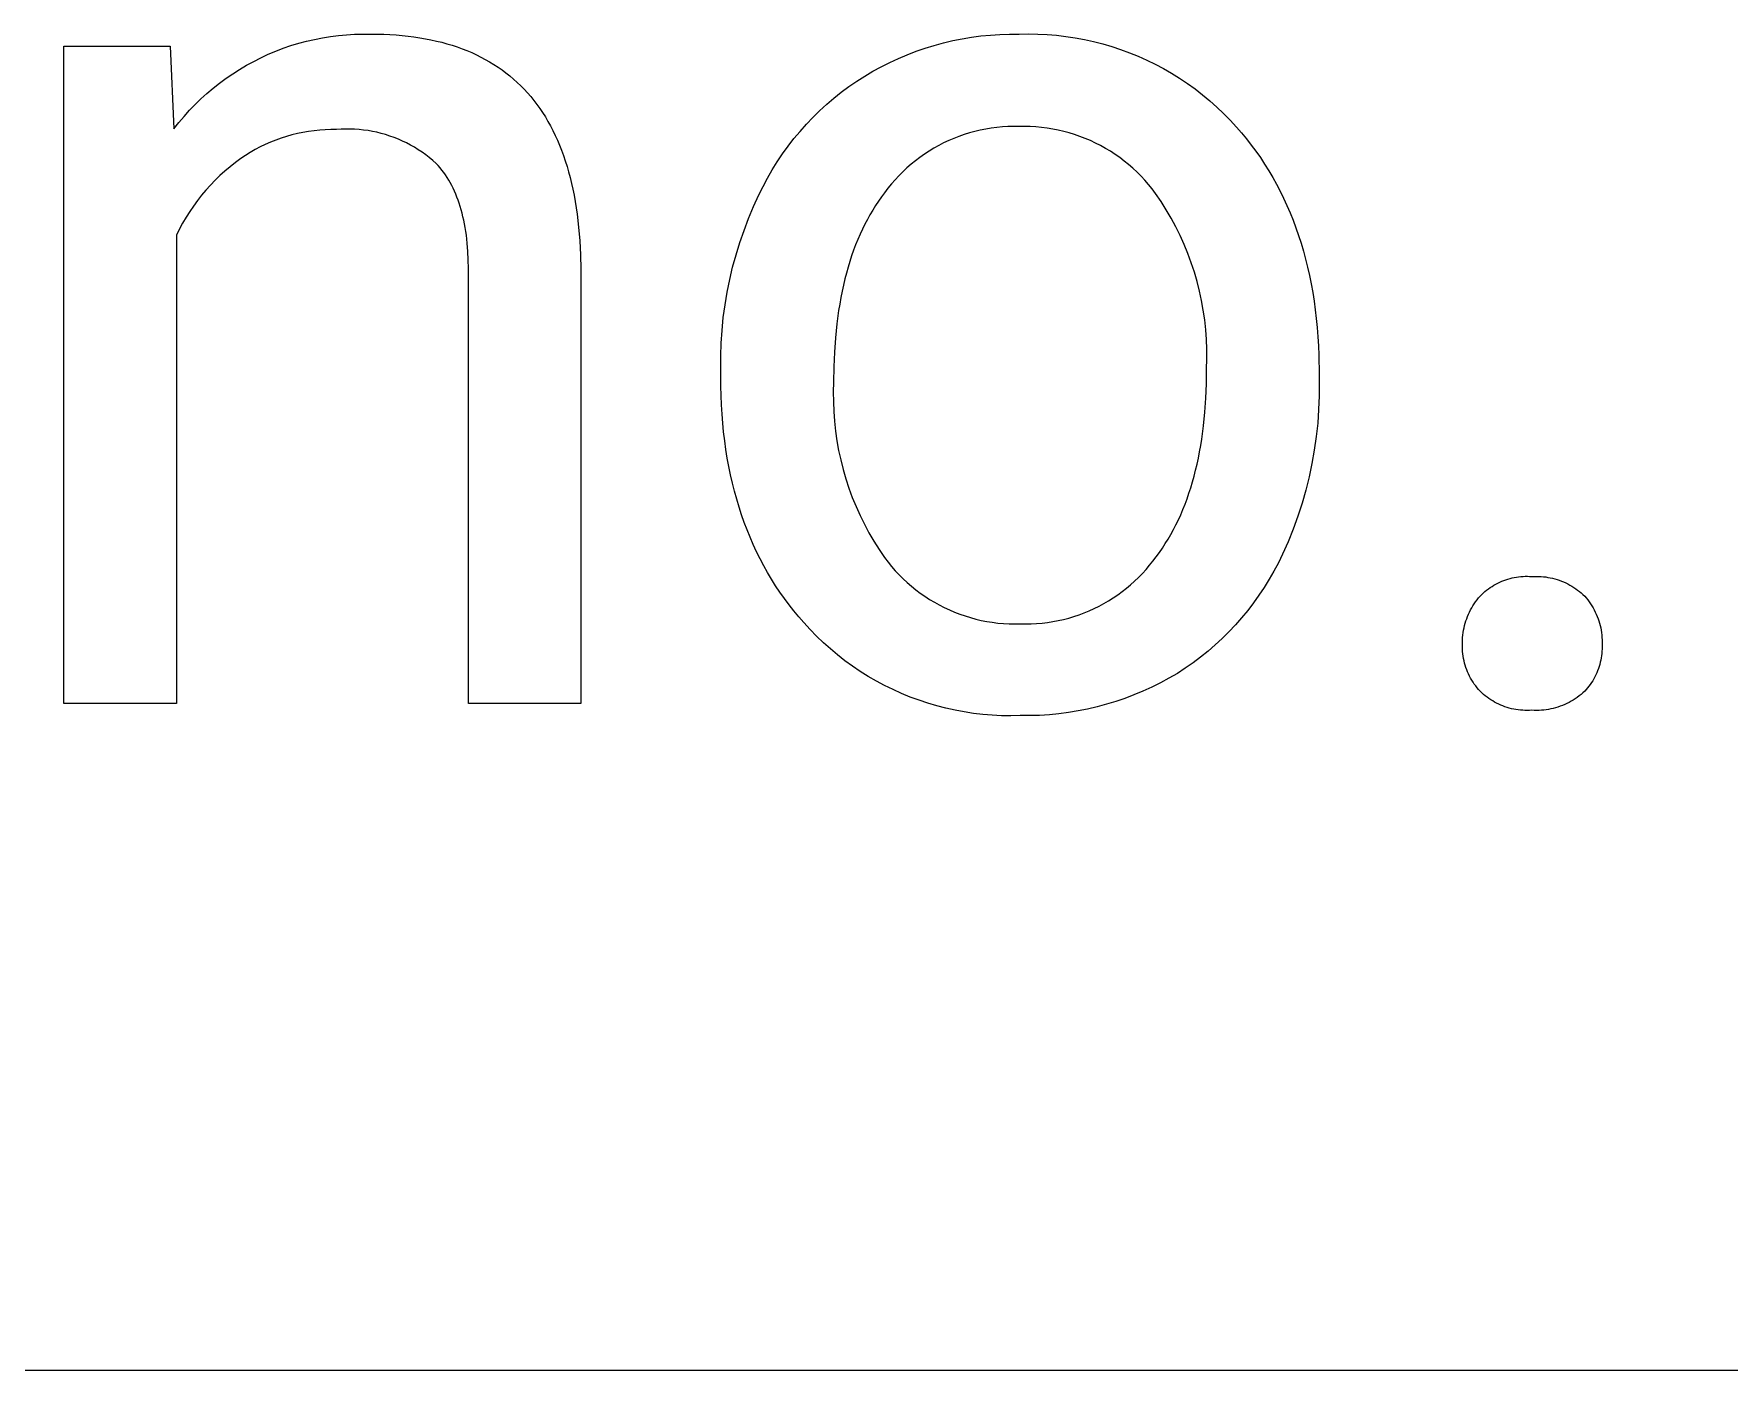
# Model space of a CAD drawing. Header units: millimetres. Extents: x 1422 to 6060, y -58 to 3182.
# Drawn here: x 4808.2 to 4892.3, y 201.3 to 267.6 of the extents above; entities that cross this region are included whole.
import ezdxf

# ---------------------------------------------------------------- set-up
doc = ezdxf.new("R2010")
doc.units = ezdxf.units.MM
doc.header["$MEASUREMENT"] = 0
doc.layers.add('Domyślny', color=7, linetype='Continuous', true_color=0x000000)

msp = doc.modelspace()

# ---------------------------------------------------------------- linework, layer by layer
at = {"layer": 'Domyślny', "color": 18, "lineweight": 15, "true_color": 0x000000}
for p, q in [((4823.676, 267.61), (4824.078, 267.634)), ((4824.078, 267.634), (4824.48, 267.644)), ((4824.48, 267.644), (4824.882, 267.641)), ((4824.882, 267.641), (4825.204, 267.638)), ((4825.204, 267.638), (4825.52, 267.63)), ((4825.52, 267.63), (4825.83, 267.615)), ((4855.644, 267.594), (4856.116, 267.625)), ((4856.116, 267.625), (4856.589, 267.64)), ((4856.589, 267.64), (4857.062, 267.64)), ((4857.062, 267.64), (4857.529, 267.649)), ((4857.529, 267.649), (4857.995, 267.642)), ((4857.995, 267.642), (4858.461, 267.62)), ((4809.64, 234.408), (4809.64, 267.039)), ((4809.64, 267.039), (4814.922, 267.039)), ((4814.922, 267.039), (4815.107, 262.931)), ((4819.791, 266.635), (4820.162, 266.791)), ((4820.162, 266.791), (4820.538, 266.935)), ((4820.538, 266.935), (4820.919, 267.065)), ((4820.919, 267.065), (4821.304, 267.183)), ((4821.304, 267.183), (4821.692, 267.288)), ((4821.692, 267.288), (4822.084, 267.379)), ((4822.084, 267.379), (4822.479, 267.457)), ((4822.479, 267.457), (4822.876, 267.521)), ((4822.876, 267.521), (4823.275, 267.573)), ((4823.275, 267.573), (4823.676, 267.61)), ((4825.83, 267.615), (4826.136, 267.596)), ((4826.136, 267.596), (4826.437, 267.57)), ((4826.437, 267.57), (4826.733, 267.539)), ((4826.733, 267.539), (4827.024, 267.501)), ((4827.024, 267.501), (4827.31, 267.459)), ((4827.31, 267.459), (4827.59, 267.41)), ((4827.59, 267.41), (4827.866, 267.356)), ((4827.866, 267.356), (4828.137, 267.296)), ((4828.137, 267.296), (4828.402, 267.231)), ((4828.402, 267.231), (4828.663, 267.159)), ((4828.663, 267.159), (4828.919, 267.082)), ((4828.919, 267.082), (4829.169, 267)), ((4829.169, 267), (4829.415, 266.911)), ((4829.415, 266.911), (4829.655, 266.817)), ((4829.655, 266.817), (4829.891, 266.718)), ((4851.514, 266.617), (4851.956, 266.786)), ((4851.956, 266.786), (4852.404, 266.941)), ((4852.404, 266.941), (4852.856, 267.08)), ((4852.856, 267.08), (4853.312, 267.205)), ((4853.312, 267.205), (4853.773, 267.314)), ((4853.773, 267.314), (4854.237, 267.407)), ((4854.237, 267.407), (4854.704, 267.485)), ((4854.704, 267.485), (4855.173, 267.548)), ((4855.173, 267.548), (4855.644, 267.594)), ((4858.461, 267.62), (4858.926, 267.582)), ((4858.926, 267.582), (4859.39, 267.528)), ((4859.39, 267.528), (4859.851, 267.458)), ((4859.851, 267.458), (4860.31, 267.373)), ((4860.31, 267.373), (4860.765, 267.272)), ((4860.765, 267.272), (4861.217, 267.156)), ((4861.217, 267.156), (4861.665, 267.025)), ((4861.665, 267.025), (4862.108, 266.878)), ((4862.108, 266.878), (4862.545, 266.717)), ((4818.367, 265.888), (4818.713, 266.093)), ((4818.713, 266.093), (4819.066, 266.286)), ((4819.066, 266.286), (4819.426, 266.467)), ((4819.426, 266.467), (4819.791, 266.635)), ((4829.891, 266.718), (4830.121, 266.612)), ((4830.121, 266.612), (4830.346, 266.501)), ((4830.346, 266.501), (4830.567, 266.384)), ((4830.567, 266.384), (4830.782, 266.262)), ((4830.782, 266.262), (4830.993, 266.133)), ((4830.993, 266.133), (4831.198, 265.999)), ((4831.198, 265.999), (4831.398, 265.86)), ((4849.81, 265.795), (4850.226, 266.022)), ((4850.226, 266.022), (4850.649, 266.235)), ((4850.649, 266.235), (4851.078, 266.433)), ((4851.078, 266.433), (4851.514, 266.617)), ((4862.545, 266.717), (4862.977, 266.541)), ((4862.977, 266.541), (4863.403, 266.35)), ((4863.403, 266.35), (4863.822, 266.145)), ((4863.822, 266.145), (4864.234, 265.926)), ((4817.056, 264.956), (4817.372, 265.206)), ((4817.372, 265.206), (4817.696, 265.444)), ((4817.696, 265.444), (4818.027, 265.672)), ((4818.027, 265.672), (4818.367, 265.888)), ((4831.398, 265.86), (4831.593, 265.714)), ((4831.593, 265.714), (4831.784, 265.563)), ((4831.784, 265.563), (4831.969, 265.407)), ((4831.969, 265.407), (4832.149, 265.244)), ((4832.149, 265.244), (4832.324, 265.076)), ((4848.618, 265.033), (4849.006, 265.301)), ((4849.006, 265.301), (4849.403, 265.555)), ((4849.403, 265.555), (4849.81, 265.795)), ((4864.234, 265.926), (4864.638, 265.693)), ((4864.638, 265.693), (4865.034, 265.446)), ((4865.034, 265.446), (4865.422, 265.186)), ((4865.422, 265.186), (4865.8, 264.914)), ((4816.162, 264.145), (4816.451, 264.426)), ((4816.451, 264.426), (4816.749, 264.696)), ((4816.749, 264.696), (4817.056, 264.956)), ((4832.324, 265.076), (4832.495, 264.902)), ((4832.495, 264.902), (4832.66, 264.722)), ((4832.66, 264.722), (4832.82, 264.537)), ((4832.82, 264.537), (4832.975, 264.346)), ((4832.975, 264.346), (4833.125, 264.15)), ((4847.513, 264.153), (4847.871, 264.459)), ((4847.871, 264.459), (4848.24, 264.752)), ((4848.24, 264.752), (4848.618, 265.033)), ((4865.8, 264.914), (4866.169, 264.628)), ((4866.169, 264.628), (4866.528, 264.33)), ((4866.528, 264.33), (4866.877, 264.02)), ((4815.355, 263.248), (4815.614, 263.556)), ((4815.614, 263.556), (4815.883, 263.855)), ((4815.883, 263.855), (4816.162, 264.145)), ((4833.125, 264.15), (4833.271, 263.947)), ((4833.271, 263.947), (4833.411, 263.739)), ((4833.411, 263.739), (4833.546, 263.525)), ((4833.546, 263.525), (4833.676, 263.306)), ((4846.504, 263.164), (4846.829, 263.505)), ((4846.829, 263.505), (4847.165, 263.835)), ((4847.165, 263.835), (4847.513, 264.153)), ((4866.877, 264.02), (4867.215, 263.699)), ((4867.215, 263.699), (4867.542, 263.366)), ((4815.107, 262.931), (4815.355, 263.248)), ((4820.962, 262.634), (4820.692, 262.558)), ((4821.235, 262.701), (4820.962, 262.634)), ((4821.509, 262.759), (4821.235, 262.701)), ((4821.786, 262.806), (4821.509, 262.759)), ((4822.064, 262.845), (4821.786, 262.806)), ((4822.343, 262.873), (4822.064, 262.845)), ((4822.623, 262.892), (4822.343, 262.873)), ((4822.903, 262.901), (4822.623, 262.892)), ((4823.184, 262.9), (4822.903, 262.901)), ((4823.407, 262.916), (4823.184, 262.9)), ((4823.631, 262.924), (4823.407, 262.916)), ((4823.855, 262.924), (4823.631, 262.924)), ((4824.079, 262.916), (4823.855, 262.924)), ((4824.302, 262.901), (4824.079, 262.916)), ((4824.525, 262.878), (4824.302, 262.901)), ((4824.746, 262.847), (4824.525, 262.878)), ((4824.967, 262.809), (4824.746, 262.847)), ((4825.186, 262.763), (4824.967, 262.809)), ((4825.403, 262.709), (4825.186, 262.763)), ((4825.619, 262.648), (4825.403, 262.709)), ((4825.832, 262.579), (4825.619, 262.648)), ((4826.043, 262.504), (4825.832, 262.579)), ((4833.676, 263.306), (4833.801, 263.081)), ((4833.801, 263.081), (4833.921, 262.85)), ((4833.921, 262.85), (4834.036, 262.613)), ((4834.036, 262.613), (4834.147, 262.371)), ((4845.89, 262.45), (4846.191, 262.812)), ((4846.191, 262.812), (4846.504, 263.164)), ((4854.342, 262.652), (4854.081, 262.56)), ((4854.606, 262.734), (4854.342, 262.652)), ((4854.872, 262.807), (4854.606, 262.734)), ((4855.141, 262.871), (4854.872, 262.807)), ((4855.412, 262.925), (4855.141, 262.871)), ((4855.685, 262.97), (4855.412, 262.925)), ((4855.959, 263.006), (4855.685, 262.97)), ((4856.234, 263.032), (4855.959, 263.006)), ((4856.51, 263.049), (4856.234, 263.032)), ((4856.786, 263.056), (4856.51, 263.049)), ((4857.062, 263.053), (4856.786, 263.056)), ((4857.343, 263.056), (4857.062, 263.053)), ((4857.623, 263.05), (4857.343, 263.056)), ((4857.903, 263.034), (4857.623, 263.05)), ((4858.182, 263.008), (4857.903, 263.034)), ((4858.461, 262.972), (4858.182, 263.008)), ((4858.737, 262.927), (4858.461, 262.972)), ((4859.012, 262.873), (4858.737, 262.927)), ((4859.285, 262.809), (4859.012, 262.873)), ((4859.556, 262.735), (4859.285, 262.809)), ((4859.824, 262.652), (4859.556, 262.735)), ((4860.089, 262.56), (4859.824, 262.652)), ((4867.542, 263.366), (4867.857, 263.022)), ((4867.857, 263.022), (4868.111, 262.731)), ((4868.111, 262.731), (4868.356, 262.434)), ((4818.899, 261.768), (4818.661, 261.62)), ((4819.143, 261.907), (4818.899, 261.768)), ((4819.391, 262.038), (4819.143, 261.907)), ((4819.644, 262.16), (4819.391, 262.038)), ((4819.9, 262.273), (4819.644, 262.16)), ((4820.161, 262.377), (4819.9, 262.273)), ((4820.425, 262.472), (4820.161, 262.377)), ((4820.692, 262.558), (4820.425, 262.472)), ((4826.251, 262.42), (4826.043, 262.504)), ((4826.455, 262.33), (4826.251, 262.42)), ((4826.657, 262.233), (4826.455, 262.33)), ((4826.855, 262.129), (4826.657, 262.233)), ((4827.05, 262.018), (4826.855, 262.129)), ((4827.24, 261.9), (4827.05, 262.018)), ((4827.427, 261.776), (4827.24, 261.9)), ((4827.608, 261.645), (4827.427, 261.776)), ((4834.147, 262.371), (4834.252, 262.123)), ((4834.252, 262.123), (4834.352, 261.869)), ((4834.352, 261.869), (4834.447, 261.61)), ((4845.326, 261.695), (4845.601, 262.077)), ((4845.601, 262.077), (4845.89, 262.45)), ((4852.597, 261.829), (4852.366, 261.677)), ((4852.833, 261.972), (4852.597, 261.829)), ((4853.074, 262.107), (4852.833, 261.972)), ((4853.32, 262.233), (4853.074, 262.107)), ((4853.57, 262.351), (4853.32, 262.233)), ((4853.824, 262.46), (4853.57, 262.351)), ((4854.081, 262.56), (4853.824, 262.46)), ((4860.35, 262.459), (4860.089, 262.56)), ((4860.608, 262.349), (4860.35, 262.459)), ((4860.862, 262.23), (4860.608, 262.349)), ((4861.112, 262.103), (4860.862, 262.23)), ((4861.357, 261.966), (4861.112, 262.103)), ((4861.597, 261.822), (4861.357, 261.966)), ((4861.832, 261.669), (4861.597, 261.822)), ((4868.356, 262.434), (4868.593, 262.131)), ((4868.593, 262.131), (4868.823, 261.822)), ((4868.823, 261.822), (4869.044, 261.507)), ((4817.896, 261.058), (4817.641, 260.841)), ((4818.158, 261.265), (4817.896, 261.058)), ((4818.427, 261.464), (4818.158, 261.265)), ((4818.661, 261.62), (4818.427, 261.464)), ((4827.786, 261.508), (4827.608, 261.645)), ((4827.958, 261.366), (4827.786, 261.508)), ((4828.125, 261.217), (4827.958, 261.366)), ((4828.224, 261.111), (4828.125, 261.217)), ((4828.319, 261.001), (4828.224, 261.111)), ((4828.411, 260.887), (4828.319, 261.001)), ((4834.447, 261.61), (4834.537, 261.345)), ((4834.537, 261.345), (4834.622, 261.074)), ((4834.622, 261.074), (4834.703, 260.798)), ((4844.58, 260.495), (4844.814, 260.904)), ((4844.814, 260.904), (4845.063, 261.304)), ((4845.063, 261.304), (4845.326, 261.695)), ((4851.497, 260.995), (4851.295, 260.806)), ((4851.705, 261.177), (4851.497, 260.995)), ((4851.92, 261.351), (4851.705, 261.177)), ((4852.14, 261.518), (4851.92, 261.351)), ((4852.366, 261.677), (4852.14, 261.518)), ((4862.062, 261.508), (4861.832, 261.669)), ((4862.286, 261.339), (4862.062, 261.508)), ((4862.504, 261.163), (4862.286, 261.339)), ((4862.716, 260.979), (4862.504, 261.163)), ((4862.921, 260.788), (4862.716, 260.979)), ((4869.044, 261.507), (4869.257, 261.186)), ((4869.257, 261.186), (4869.462, 260.859)), ((4816.921, 260.143), (4816.697, 259.894)), ((4817.153, 260.384), (4816.921, 260.143)), ((4817.393, 260.617), (4817.153, 260.384)), ((4817.641, 260.841), (4817.393, 260.617)), ((4828.5, 260.77), (4828.411, 260.887)), ((4828.585, 260.649), (4828.5, 260.77)), ((4828.668, 260.525), (4828.585, 260.649)), ((4828.747, 260.396), (4828.668, 260.525)), ((4828.824, 260.265), (4828.747, 260.396)), ((4828.897, 260.129), (4828.824, 260.265)), ((4828.967, 259.989), (4828.897, 260.129)), ((4834.703, 260.798), (4834.778, 260.515)), ((4834.778, 260.515), (4834.848, 260.228)), ((4834.848, 260.228), (4834.913, 259.934)), ((4844.152, 259.656), (4844.359, 260.079)), ((4844.359, 260.079), (4844.58, 260.495)), ((4850.731, 260.199), (4850.557, 259.984)), ((4850.912, 260.408), (4850.731, 260.199)), ((4851.1, 260.61), (4850.912, 260.408)), ((4851.295, 260.806), (4851.1, 260.61)), ((4863.12, 260.59), (4862.921, 260.788)), ((4863.311, 260.385), (4863.12, 260.59)), ((4863.496, 260.174), (4863.311, 260.385)), ((4863.672, 259.956), (4863.496, 260.174)), ((4869.462, 260.859), (4869.658, 260.526)), ((4869.658, 260.526), (4869.847, 260.187)), ((4869.847, 260.187), (4870.028, 259.843)), ((4816.275, 259.375), (4816.077, 259.105)), ((4816.482, 259.638), (4816.275, 259.375)), ((4816.697, 259.894), (4816.482, 259.638)), ((4829.034, 259.846), (4828.967, 259.989)), ((4829.098, 259.7), (4829.034, 259.846)), ((4829.159, 259.549), (4829.098, 259.7)), ((4829.216, 259.395), (4829.159, 259.549)), ((4829.271, 259.238), (4829.216, 259.395)), ((4829.322, 259.076), (4829.271, 259.238)), ((4834.913, 259.934), (4834.973, 259.635)), ((4834.973, 259.635), (4835.028, 259.33)), ((4835.028, 259.33), (4835.079, 259.019)), ((4843.885, 259.077), (4844.152, 259.656)), ((4850.085, 259.344), (4849.94, 259.126)), ((4850.236, 259.557), (4850.085, 259.344)), ((4850.391, 259.764), (4850.236, 259.557)), ((4850.557, 259.984), (4850.391, 259.764)), ((4863.842, 259.733), (4863.672, 259.956)), ((4864.115, 259.331), (4863.842, 259.733)), ((4864.374, 258.919), (4864.115, 259.331)), ((4870.028, 259.843), (4870.2, 259.492)), ((4870.2, 259.492), (4870.365, 259.135)), ((4815.71, 258.546), (4815.54, 258.258)), ((4815.889, 258.829), (4815.71, 258.546)), ((4816.077, 259.105), (4815.889, 258.829)), ((4829.371, 258.911), (4829.322, 259.076)), ((4829.416, 258.742), (4829.371, 258.911)), ((4829.458, 258.57), (4829.416, 258.742)), ((4829.498, 258.394), (4829.458, 258.57)), ((4829.534, 258.214), (4829.498, 258.394)), ((4835.079, 259.019), (4835.124, 258.703)), ((4835.124, 258.703), (4835.199, 258.053)), ((4843.409, 257.895), (4843.637, 258.49)), ((4843.637, 258.49), (4843.885, 259.077)), ((4849.532, 258.438), (4849.406, 258.197)), ((4849.663, 258.673), (4849.532, 258.438)), ((4849.799, 258.902), (4849.663, 258.673)), ((4849.94, 259.126), (4849.799, 258.902)), ((4864.618, 258.499), (4864.374, 258.919)), ((4864.848, 258.07), (4864.618, 258.499)), ((4870.365, 259.135), (4870.521, 258.772)), ((4870.521, 258.772), (4870.669, 258.403)), ((4870.669, 258.403), (4870.81, 258.029)), ((4815.38, 257.964), (4815.231, 257.665)), ((4815.231, 257.665), (4815.231, 234.408)), ((4815.54, 258.258), (4815.38, 257.964)), ((4829.567, 258.031), (4829.534, 258.214)), ((4829.597, 257.844), (4829.567, 258.031)), ((4829.624, 257.653), (4829.597, 257.844)), ((4829.669, 257.261), (4829.624, 257.653)), ((4835.199, 258.053), (4835.255, 257.38)), ((4843.201, 257.293), (4843.409, 257.895)), ((4849.169, 257.699), (4849.058, 257.442)), ((4849.285, 257.951), (4849.169, 257.699)), ((4849.406, 258.197), (4849.285, 257.951)), ((4865.063, 257.634), (4864.848, 258.07)), ((4865.262, 257.191), (4865.063, 257.634)), ((4870.81, 258.029), (4870.942, 257.648)), ((4870.942, 257.648), (4871.066, 257.261)), ((4829.702, 256.854), (4829.669, 257.261)), ((4829.723, 256.433), (4829.702, 256.854)), ((4835.255, 257.38), (4835.291, 256.685)), ((4835.291, 256.685), (4835.306, 255.966)), ((4842.845, 256.07), (4843.013, 256.685)), ((4843.013, 256.685), (4843.201, 257.293)), ((4848.85, 256.91), (4848.753, 256.636)), ((4848.951, 257.179), (4848.85, 256.91)), ((4849.058, 257.442), (4848.951, 257.179)), ((4865.446, 256.74), (4865.262, 257.191)), ((4865.614, 256.284), (4865.446, 256.74)), ((4871.066, 257.261), (4871.182, 256.869)), ((4871.182, 256.869), (4871.29, 256.47)), ((4829.732, 255.997), (4829.723, 256.433)), ((4829.732, 234.408), (4829.732, 255.997)), ((4835.306, 255.966), (4835.306, 234.408)), ((4842.698, 255.45), (4842.845, 256.07)), ((4848.575, 256.071), (4848.494, 255.779)), ((4848.662, 256.356), (4848.575, 256.071)), ((4848.753, 256.636), (4848.662, 256.356)), ((4865.766, 255.822), (4865.614, 256.284)), ((4871.29, 256.47), (4871.39, 256.066)), ((4871.39, 256.066), (4871.482, 255.655)), ((4842.571, 254.826), (4842.698, 255.45)), ((4848.345, 255.18), (4848.278, 254.873)), ((4848.417, 255.483), (4848.345, 255.18)), ((4848.494, 255.779), (4848.417, 255.483)), ((4865.901, 255.355), (4865.766, 255.822)), ((4866.021, 254.884), (4865.901, 255.355)), ((4871.482, 255.655), (4871.566, 255.239)), ((4871.566, 255.239), (4871.642, 254.816)), ((4842.381, 253.566), (4842.466, 254.198)), ((4842.466, 254.198), (4842.571, 254.826)), ((4848.159, 254.24), (4848.107, 253.915)), ((4848.216, 254.559), (4848.159, 254.24)), ((4848.278, 254.873), (4848.216, 254.559)), ((4866.124, 254.409), (4866.021, 254.884)), ((4866.21, 253.93), (4866.124, 254.409)), ((4871.642, 254.816), (4871.71, 254.388)), ((4871.71, 254.388), (4871.769, 253.953)), ((4842.317, 252.932), (4842.381, 253.566)), ((4848.107, 253.915), (4848.017, 253.249)), ((4866.28, 253.449), (4866.21, 253.93)), ((4866.332, 252.966), (4866.28, 253.449)), ((4871.769, 253.953), (4871.821, 253.513)), ((4871.821, 253.513), (4871.865, 253.066)), ((4842.274, 252.297), (4842.317, 252.932)), ((4847.948, 252.56), (4847.898, 251.849)), ((4848.017, 253.249), (4847.948, 252.56)), ((4866.368, 252.481), (4866.332, 252.966)), ((4866.387, 251.995), (4866.368, 252.481)), ((4871.865, 253.066), (4871.901, 252.614)), ((4871.901, 252.614), (4871.929, 252.156)), ((4842.253, 251.66), (4842.274, 252.297)), ((4842.253, 251.023), (4842.253, 251.66)), ((4847.898, 251.849), (4847.868, 251.115)), ((4866.389, 251.509), (4866.387, 251.995)), ((4871.929, 252.156), (4871.949, 251.692)), ((4871.949, 251.692), (4871.965, 250.745)), ((4842.253, 250.637), (4842.253, 251.023)), ((4847.868, 251.115), (4847.858, 250.359)), ((4866.365, 250.284), (4866.374, 251.023)), ((4866.374, 251.023), (4866.389, 251.509)), ((4842.257, 250.164), (4842.253, 250.637)), ((4842.269, 249.696), (4842.257, 250.164)), ((4847.858, 250.359), (4847.843, 249.873)), ((4866.336, 249.565), (4866.365, 250.284)), ((4871.965, 250.359), (4871.963, 249.682)), ((4871.965, 250.745), (4871.965, 250.359)), ((4842.289, 249.235), (4842.269, 249.696)), ((4842.318, 248.779), (4842.289, 249.235)), ((4847.843, 249.873), (4847.845, 249.387)), ((4847.845, 249.387), (4847.864, 248.901)), ((4866.288, 248.868), (4866.336, 249.565)), ((4871.963, 249.682), (4871.938, 249.005)), ((4842.354, 248.33), (4842.318, 248.779)), ((4842.399, 247.886), (4842.354, 248.33)), ((4847.864, 248.901), (4847.9, 248.416)), ((4847.9, 248.416), (4847.952, 247.933)), ((4866.22, 248.191), (4866.288, 248.868)), ((4871.889, 248.329), (4871.817, 247.656)), ((4871.938, 249.005), (4871.889, 248.329)), ((4842.452, 247.449), (4842.399, 247.886)), ((4842.513, 247.017), (4842.452, 247.449)), ((4847.952, 247.933), (4848.022, 247.451)), ((4848.022, 247.451), (4848.108, 246.973)), ((4866.082, 247.215), (4866.133, 247.535)), ((4866.133, 247.535), (4866.22, 248.191)), ((4871.817, 247.656), (4871.722, 246.985)), ((4842.581, 246.591), (4842.513, 247.017)), ((4842.658, 246.171), (4842.581, 246.591)), ((4848.108, 246.973), (4848.211, 246.498)), ((4865.901, 246.286), (4865.966, 246.591)), ((4865.966, 246.591), (4866.027, 246.9)), ((4866.027, 246.9), (4866.082, 247.215)), ((4871.722, 246.985), (4871.604, 246.318)), ((4842.743, 245.758), (4842.658, 246.171)), ((4842.837, 245.35), (4842.743, 245.758)), ((4848.211, 246.498), (4848.33, 246.026)), ((4848.33, 246.026), (4848.466, 245.559)), ((4865.755, 245.693), (4865.83, 245.987)), ((4865.83, 245.987), (4865.901, 246.286)), ((4871.604, 246.318), (4871.462, 245.656)), ((4842.938, 244.947), (4842.837, 245.35)), ((4843.047, 244.551), (4842.938, 244.947)), ((4848.466, 245.559), (4848.618, 245.097)), ((4848.618, 245.097), (4848.786, 244.641)), ((4865.499, 244.843), (4865.589, 245.121)), ((4865.589, 245.121), (4865.675, 245.405)), ((4865.675, 245.405), (4865.755, 245.693)), ((4871.298, 244.998), (4871.111, 244.347)), ((4871.462, 245.656), (4871.298, 244.998)), ((4843.164, 244.161), (4843.047, 244.551)), ((4843.289, 243.776), (4843.164, 244.161)), ((4848.786, 244.641), (4848.97, 244.191)), ((4848.97, 244.191), (4849.169, 243.748)), ((4865.199, 244.039), (4865.304, 244.301)), ((4865.304, 244.301), (4865.404, 244.569)), ((4865.404, 244.569), (4865.499, 244.843)), ((4871.111, 244.347), (4870.902, 243.703)), ((4843.422, 243.398), (4843.289, 243.776)), ((4843.564, 243.025), (4843.422, 243.398)), ((4849.169, 243.748), (4849.384, 243.311)), ((4849.384, 243.311), (4849.614, 242.883)), ((4864.729, 243.039), (4864.854, 243.281)), ((4864.854, 243.281), (4864.974, 243.529)), ((4864.974, 243.529), (4865.089, 243.781)), ((4865.089, 243.781), (4865.199, 244.039)), ((4870.902, 243.703), (4870.671, 243.066)), ((4843.713, 242.658), (4843.564, 243.025)), ((4843.87, 242.297), (4843.713, 242.658)), ((4849.614, 242.883), (4849.858, 242.463)), ((4849.858, 242.463), (4850.118, 242.051)), ((4864.323, 242.344), (4864.463, 242.571)), ((4864.463, 242.571), (4864.599, 242.802)), ((4864.599, 242.802), (4864.729, 243.039)), ((4870.417, 242.438), (4870.143, 241.819)), ((4870.671, 243.066), (4870.417, 242.438)), ((4844.035, 241.942), (4843.87, 242.297)), ((4844.208, 241.593), (4844.035, 241.942)), ((4844.389, 241.25), (4844.208, 241.593)), ((4850.118, 242.051), (4850.391, 241.649)), ((4850.391, 241.649), (4850.559, 241.427)), ((4863.712, 241.478), (4863.873, 241.696)), ((4863.873, 241.696), (4864.028, 241.907)), ((4864.028, 241.907), (4864.178, 242.123)), ((4864.178, 242.123), (4864.323, 242.344)), ((4870.143, 241.819), (4869.937, 241.396)), ((4844.578, 240.912), (4844.389, 241.25)), ((4844.775, 240.581), (4844.578, 240.912)), ((4850.559, 241.427), (4850.735, 241.211)), ((4850.735, 241.211), (4850.918, 241.002)), ((4850.918, 241.002), (4851.108, 240.798)), ((4851.108, 240.798), (4851.306, 240.602)), ((4862.997, 240.668), (4863.186, 240.861)), ((4863.186, 240.861), (4863.368, 241.061)), ((4863.368, 241.061), (4863.544, 241.267)), ((4863.544, 241.267), (4863.712, 241.478)), ((4869.717, 240.98), (4869.483, 240.572)), ((4869.937, 241.396), (4869.717, 240.98)), ((4881.758, 240.681), (4881.866, 240.697)), ((4881.866, 240.697), (4881.974, 240.708)), ((4881.974, 240.708), (4882.083, 240.717)), ((4882.083, 240.717), (4882.192, 240.721)), ((4882.192, 240.721), (4882.301, 240.722)), ((4882.301, 240.722), (4882.41, 240.719)), ((4882.41, 240.719), (4882.518, 240.712)), ((4882.518, 240.712), (4882.634, 240.718)), ((4882.634, 240.718), (4882.749, 240.72)), ((4882.749, 240.72), (4882.864, 240.718)), ((4882.864, 240.718), (4882.98, 240.712)), ((4882.98, 240.712), (4883.095, 240.702)), ((4883.095, 240.702), (4883.209, 240.688)), ((4844.98, 240.255), (4844.775, 240.581)), ((4845.193, 239.935), (4844.98, 240.255)), ((4845.414, 239.62), (4845.193, 239.935)), ((4851.306, 240.602), (4851.51, 240.412)), ((4851.51, 240.412), (4851.72, 240.23)), ((4851.72, 240.23), (4851.936, 240.055)), ((4851.936, 240.055), (4852.159, 239.888)), ((4852.159, 239.888), (4852.387, 239.728)), ((4861.961, 239.802), (4862.18, 239.961)), ((4862.18, 239.961), (4862.393, 240.127)), ((4862.393, 240.127), (4862.601, 240.301)), ((4862.601, 240.301), (4862.802, 240.481)), ((4862.802, 240.481), (4862.997, 240.668)), ((4869.236, 240.172), (4868.975, 239.78)), ((4869.483, 240.572), (4869.236, 240.172)), ((4880.032, 239.816), (4880.111, 239.891)), ((4880.111, 239.891), (4880.193, 239.962)), ((4880.193, 239.962), (4880.278, 240.031)), ((4880.278, 240.031), (4880.364, 240.097)), ((4880.364, 240.097), (4880.453, 240.161)), ((4880.453, 240.161), (4880.544, 240.221)), ((4880.544, 240.221), (4880.637, 240.277)), ((4880.637, 240.277), (4880.732, 240.331)), ((4880.732, 240.331), (4880.828, 240.382)), ((4880.828, 240.382), (4880.927, 240.429)), ((4880.927, 240.429), (4881.026, 240.473)), ((4881.026, 240.473), (4881.128, 240.513)), ((4881.128, 240.513), (4881.23, 240.55)), ((4881.23, 240.55), (4881.334, 240.583)), ((4881.334, 240.583), (4881.439, 240.613)), ((4881.439, 240.613), (4881.544, 240.64)), ((4881.544, 240.64), (4881.651, 240.662)), ((4881.651, 240.662), (4881.758, 240.681)), ((4883.209, 240.688), (4883.323, 240.671)), ((4883.323, 240.671), (4883.437, 240.65)), ((4883.437, 240.65), (4883.549, 240.624)), ((4883.549, 240.624), (4883.661, 240.595)), ((4883.661, 240.595), (4883.772, 240.563)), ((4883.772, 240.563), (4883.881, 240.526)), ((4883.881, 240.526), (4883.989, 240.486)), ((4883.989, 240.486), (4884.096, 240.443)), ((4884.096, 240.443), (4884.201, 240.395)), ((4884.201, 240.395), (4884.305, 240.344)), ((4884.305, 240.344), (4884.407, 240.29)), ((4884.407, 240.29), (4884.507, 240.232)), ((4884.507, 240.232), (4884.605, 240.171)), ((4884.605, 240.171), (4884.7, 240.107)), ((4884.7, 240.107), (4884.794, 240.039)), ((4884.794, 240.039), (4884.885, 239.969)), ((4884.885, 239.969), (4884.974, 239.895)), ((4884.974, 239.895), (4885.06, 239.818)), ((4845.643, 239.312), (4845.414, 239.62)), ((4845.879, 239.009), (4845.643, 239.312)), ((4846.124, 238.713), (4845.879, 239.009)), ((4852.387, 239.728), (4852.621, 239.577)), ((4852.621, 239.577), (4852.859, 239.433)), ((4852.859, 239.433), (4853.103, 239.298)), ((4853.103, 239.298), (4853.351, 239.172)), ((4853.351, 239.172), (4853.603, 239.054)), ((4853.603, 239.054), (4853.859, 238.945)), ((4860.298, 238.909), (4860.548, 239.012)), ((4860.548, 239.012), (4860.794, 239.124)), ((4860.794, 239.124), (4861.037, 239.244)), ((4861.037, 239.244), (4861.275, 239.371)), ((4861.275, 239.371), (4861.509, 239.507)), ((4861.509, 239.507), (4861.737, 239.651)), ((4861.737, 239.651), (4861.961, 239.802)), ((4868.414, 239.025), (4868.115, 238.661)), ((4868.701, 239.398), (4868.414, 239.025)), ((4868.975, 239.78), (4868.701, 239.398)), ((4879.426, 238.947), (4879.48, 239.054)), ((4879.48, 239.054), (4879.538, 239.158)), ((4879.538, 239.158), (4879.599, 239.261)), ((4879.599, 239.261), (4879.664, 239.361)), ((4879.664, 239.361), (4879.732, 239.459)), ((4879.732, 239.459), (4879.803, 239.555)), ((4879.803, 239.555), (4879.877, 239.648)), ((4879.877, 239.648), (4879.955, 239.739)), ((4879.955, 239.739), (4880.032, 239.816)), ((4885.06, 239.818), (4885.144, 239.739)), ((4885.144, 239.739), (4885.222, 239.649)), ((4885.222, 239.649), (4885.296, 239.555)), ((4885.296, 239.555), (4885.367, 239.46)), ((4885.367, 239.46), (4885.435, 239.362)), ((4885.435, 239.362), (4885.5, 239.262)), ((4885.5, 239.262), (4885.561, 239.159)), ((4885.561, 239.159), (4885.618, 239.055)), ((4885.618, 239.055), (4885.672, 238.948)), ((4846.376, 238.422), (4846.124, 238.713)), ((4846.689, 238.078), (4846.376, 238.422)), ((4853.859, 238.945), (4854.119, 238.845)), ((4854.119, 238.845), (4854.382, 238.754)), ((4854.382, 238.754), (4854.648, 238.672)), ((4854.648, 238.672), (4854.917, 238.599)), ((4854.917, 238.599), (4855.188, 238.536)), ((4855.188, 238.536), (4855.461, 238.482)), ((4855.461, 238.482), (4855.736, 238.438)), ((4855.736, 238.438), (4856.012, 238.403)), ((4856.012, 238.403), (4856.289, 238.378)), ((4856.289, 238.378), (4856.567, 238.362)), ((4856.567, 238.362), (4856.846, 238.356)), ((4856.846, 238.356), (4857.124, 238.36)), ((4857.124, 238.36), (4857.394, 238.356)), ((4857.394, 238.356), (4857.665, 238.361)), ((4857.665, 238.361), (4857.935, 238.375)), ((4857.935, 238.375), (4858.204, 238.399)), ((4858.204, 238.399), (4858.472, 238.431)), ((4858.472, 238.431), (4858.739, 238.473)), ((4858.739, 238.473), (4859.005, 238.523)), ((4859.005, 238.523), (4859.268, 238.583)), ((4859.268, 238.583), (4859.53, 238.651)), ((4859.53, 238.651), (4859.789, 238.729)), ((4859.789, 238.729), (4860.045, 238.815)), ((4860.045, 238.815), (4860.298, 238.909)), ((4867.804, 238.309), (4867.481, 237.967)), ((4868.115, 238.661), (4867.804, 238.309)), ((4879.154, 238.16), (4879.181, 238.276)), ((4879.181, 238.276), (4879.212, 238.391)), ((4879.212, 238.391), (4879.247, 238.505)), ((4879.247, 238.505), (4879.286, 238.618)), ((4879.286, 238.618), (4879.329, 238.729)), ((4879.329, 238.729), (4879.376, 238.839)), ((4879.376, 238.839), (4879.426, 238.947)), ((4885.672, 238.948), (4885.722, 238.84)), ((4885.722, 238.84), (4885.768, 238.73)), ((4885.768, 238.73), (4885.81, 238.618)), ((4885.81, 238.618), (4885.848, 238.505)), ((4885.848, 238.505), (4885.883, 238.391)), ((4885.883, 238.391), (4885.913, 238.276)), ((4885.913, 238.276), (4885.939, 238.16)), ((4847.014, 237.746), (4846.689, 238.078)), ((4847.351, 237.425), (4847.014, 237.746)), ((4847.697, 237.115), (4847.351, 237.425)), ((4867.146, 237.636), (4866.801, 237.316)), ((4867.481, 237.967), (4867.146, 237.636)), ((4879.074, 237.449), (4879.077, 237.568)), ((4879.075, 237.33), (4879.074, 237.449)), ((4879.075, 237.214), (4879.075, 237.33)), ((4879.077, 237.568), (4879.084, 237.688)), ((4879.084, 237.688), (4879.096, 237.806)), ((4879.096, 237.806), (4879.111, 237.925)), ((4879.111, 237.925), (4879.13, 238.043)), ((4879.13, 238.043), (4879.154, 238.16)), ((4885.939, 238.16), (4885.962, 238.042)), ((4885.962, 238.042), (4885.98, 237.925)), ((4885.98, 237.925), (4885.994, 237.806)), ((4885.994, 237.806), (4886.004, 237.687)), ((4886.004, 237.687), (4886.01, 237.568)), ((4886.011, 237.449), (4886.009, 237.33)), ((4886.009, 237.33), (4886.01, 237.22)), ((4886.01, 237.568), (4886.011, 237.449)), ((4848.054, 236.818), (4847.697, 237.115)), ((4848.422, 236.532), (4848.054, 236.818)), ((4848.798, 236.26), (4848.422, 236.532)), ((4866.079, 236.714), (4865.703, 236.431)), ((4866.445, 237.009), (4866.079, 236.714)), ((4866.801, 237.316), (4866.445, 237.009)), ((4879.078, 237.099), (4879.075, 237.214)), ((4879.086, 236.984), (4879.078, 237.099)), ((4879.098, 236.869), (4879.086, 236.984)), ((4879.114, 236.755), (4879.098, 236.869)), ((4879.134, 236.641), (4879.114, 236.755)), ((4879.157, 236.528), (4879.134, 236.641)), ((4879.185, 236.416), (4879.157, 236.528)), ((4885.943, 236.562), (4885.919, 236.455)), ((4885.963, 236.671), (4885.943, 236.562)), ((4885.98, 236.78), (4885.963, 236.671)), ((4885.993, 236.889), (4885.98, 236.78)), ((4886.003, 236.999), (4885.993, 236.889)), ((4886.008, 237.109), (4886.003, 236.999)), ((4886.01, 237.22), (4886.008, 237.109)), ((4849.184, 236), (4848.798, 236.26)), ((4849.578, 235.753), (4849.184, 236)), ((4849.98, 235.521), (4849.578, 235.753)), ((4864.507, 235.662), (4864.083, 235.434)), ((4864.923, 235.904), (4864.507, 235.662)), ((4865.317, 236.161), (4864.923, 235.904)), ((4865.703, 236.431), (4865.317, 236.161)), ((4879.217, 236.305), (4879.185, 236.416)), ((4879.252, 236.195), (4879.217, 236.305)), ((4879.291, 236.087), (4879.252, 236.195)), ((4879.334, 235.979), (4879.291, 236.087)), ((4879.38, 235.874), (4879.334, 235.979)), ((4879.431, 235.77), (4879.38, 235.874)), ((4879.484, 235.668), (4879.431, 235.77)), ((4879.542, 235.567), (4879.484, 235.668)), ((4885.649, 235.733), (4885.597, 235.636)), ((4885.698, 235.832), (4885.649, 235.733)), ((4885.744, 235.933), (4885.698, 235.832)), ((4885.786, 236.034), (4885.744, 235.933)), ((4885.824, 236.138), (4885.786, 236.034)), ((4885.859, 236.242), (4885.824, 236.138)), ((4885.891, 236.348), (4885.859, 236.242)), ((4885.919, 236.455), (4885.891, 236.348)), ((4850.39, 235.301), (4849.98, 235.521)), ((4850.807, 235.096), (4850.39, 235.301)), ((4851.231, 234.906), (4850.807, 235.096)), ((4851.662, 234.729), (4851.231, 234.906)), ((4862.77, 234.835), (4862.32, 234.664)), ((4863.214, 235.02), (4862.77, 234.835)), ((4863.652, 235.22), (4863.214, 235.02)), ((4864.083, 235.434), (4863.652, 235.22)), ((4879.602, 235.469), (4879.542, 235.567)), ((4879.666, 235.373), (4879.602, 235.469)), ((4879.734, 235.28), (4879.666, 235.373)), ((4879.804, 235.188), (4879.734, 235.28)), ((4879.878, 235.1), (4879.804, 235.188)), ((4879.955, 235.013), (4879.878, 235.1)), ((4880.036, 234.936), (4879.955, 235.013)), ((4880.121, 234.861), (4880.036, 234.936)), ((4880.207, 234.789), (4880.121, 234.861)), ((4884.964, 234.856), (4884.87, 234.782)), ((4885.055, 234.933), (4884.964, 234.856)), ((4885.144, 235.013), (4885.055, 234.933)), ((4885.217, 235.095), (4885.144, 235.013)), ((4885.288, 235.18), (4885.217, 235.095)), ((4885.356, 235.267), (4885.288, 235.18)), ((4885.421, 235.356), (4885.356, 235.267)), ((4885.483, 235.447), (4885.421, 235.356)), ((4885.542, 235.541), (4885.483, 235.447)), ((4885.597, 235.636), (4885.542, 235.541)), ((4815.231, 234.408), (4809.64, 234.408)), ((4835.306, 234.408), (4829.732, 234.408)), ((4852.098, 234.568), (4851.662, 234.729)), ((4852.539, 234.421), (4852.098, 234.568)), ((4852.985, 234.29), (4852.539, 234.421)), ((4853.435, 234.174), (4852.985, 234.29)), ((4853.889, 234.073), (4853.435, 234.174)), ((4854.346, 233.987), (4853.889, 234.073)), ((4854.805, 233.917), (4854.346, 233.987)), ((4859.523, 233.961), (4859.046, 233.898)), ((4859.998, 234.039), (4859.523, 233.961)), ((4860.47, 234.134), (4859.998, 234.039)), ((4860.939, 234.243), (4860.47, 234.134)), ((4861.404, 234.368), (4860.939, 234.243)), ((4861.864, 234.509), (4861.404, 234.368)), ((4862.32, 234.664), (4861.864, 234.509)), ((4880.296, 234.72), (4880.207, 234.789)), ((4880.388, 234.654), (4880.296, 234.72)), ((4880.481, 234.591), (4880.388, 234.654)), ((4880.577, 234.532), (4880.481, 234.591)), ((4880.674, 234.475), (4880.577, 234.532)), ((4880.774, 234.422), (4880.674, 234.475)), ((4880.875, 234.373), (4880.774, 234.422)), ((4880.978, 234.327), (4880.875, 234.373)), ((4881.082, 234.285), (4880.978, 234.327)), ((4881.188, 234.246), (4881.082, 234.285)), ((4881.295, 234.211), (4881.188, 234.246)), ((4881.403, 234.179), (4881.295, 234.211)), ((4881.512, 234.151), (4881.403, 234.179)), ((4881.622, 234.127), (4881.512, 234.151)), ((4881.733, 234.107), (4881.622, 234.127)), ((4881.844, 234.09), (4881.733, 234.107)), ((4881.956, 234.077), (4881.844, 234.09)), ((4882.068, 234.069), (4881.956, 234.077)), ((4882.181, 234.063), (4882.068, 234.069)), ((4882.293, 234.062), (4882.181, 234.063)), ((4882.406, 234.065), (4882.293, 234.062)), ((4882.518, 234.071), (4882.406, 234.065)), ((4882.638, 234.066), (4882.518, 234.071)), ((4882.757, 234.064), (4882.638, 234.066)), ((4882.877, 234.067), (4882.757, 234.064)), ((4882.996, 234.074), (4882.877, 234.067)), ((4883.115, 234.084), (4882.996, 234.074)), ((4883.234, 234.099), (4883.115, 234.084)), ((4883.352, 234.118), (4883.234, 234.099)), ((4883.469, 234.141), (4883.352, 234.118)), ((4883.585, 234.167), (4883.469, 234.141)), ((4883.701, 234.198), (4883.585, 234.167)), ((4883.815, 234.233), (4883.701, 234.198)), ((4883.929, 234.271), (4883.815, 234.233)), ((4884.04, 234.313), (4883.929, 234.271)), ((4884.151, 234.359), (4884.04, 234.313)), ((4884.259, 234.409), (4884.151, 234.359)), ((4884.366, 234.462), (4884.259, 234.409)), ((4884.471, 234.519), (4884.366, 234.462)), ((4884.574, 234.58), (4884.471, 234.519)), ((4884.675, 234.644), (4884.574, 234.58)), ((4884.774, 234.711), (4884.675, 234.644)), ((4884.87, 234.782), (4884.774, 234.711)), ((4855.267, 233.863), (4854.805, 233.917)), ((4855.73, 233.825), (4855.267, 233.863)), ((4856.195, 233.802), (4855.73, 233.825)), ((4856.659, 233.795), (4856.195, 233.802)), ((4857.124, 233.804), (4856.659, 233.795)), ((4857.606, 233.804), (4857.124, 233.804)), ((4858.087, 233.819), (4857.606, 233.804)), ((4858.567, 233.851), (4858.087, 233.819)), ((4859.046, 233.898), (4858.567, 233.851)), ((4307.174, 201.315), (6059.729, 201.315))]:
    msp.add_line(p, q, dxfattribs=at)

doc.saveas('drawing.dxf')
